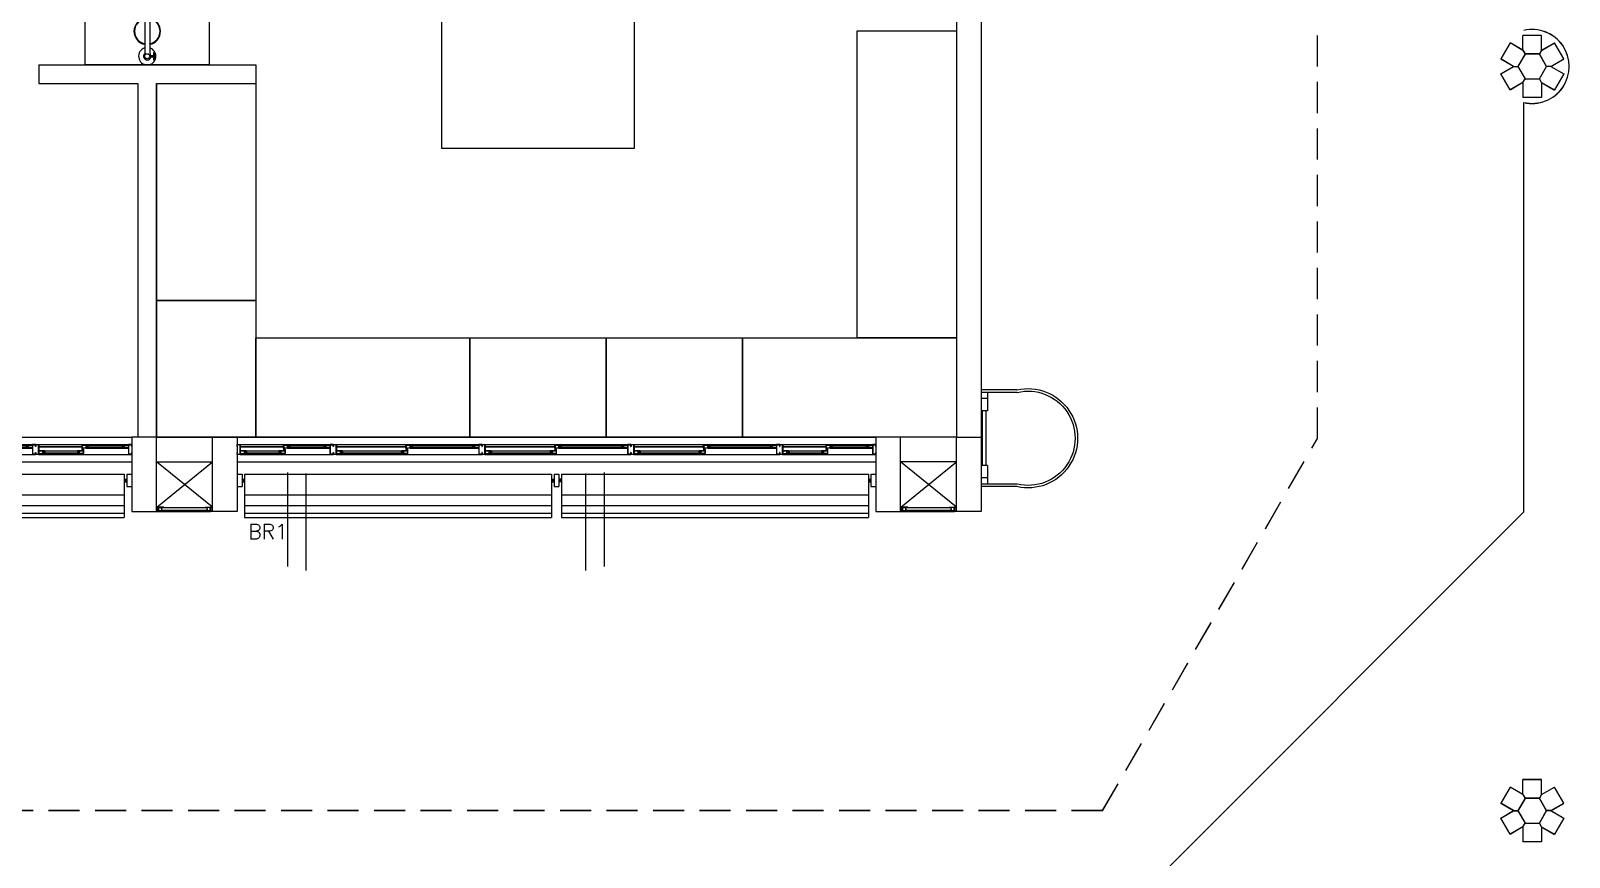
# Model space of a CAD drawing. Header units: millimetres. Extents: x 2128 to 2646, y 1972 to 2207.
# Drawn here: x 2351.8 to 2364.2, y 2124.13 to 2130.79 of the extents above; entities that cross this region are included whole.
import ezdxf

# ---------------------------------------------------------------- set-up
doc = ezdxf.new("R2010")
doc.units = ezdxf.units.MM
doc.linetypes.add('HIDDEN', pattern=[0.375, 0.25, -0.125])
for name, color, linetype in [('A-WC', 2, 'Continuous'), ('AR-ALV', 2, 'Continuous'), ('AR-BANCADAS', 1, 'Continuous'), ('AR-BRISES', 1, 'Continuous'), ('AR-CHUVEIRO', 1, 'Continuous'), ('AR-ESQ', 1, 'Continuous'), ('AR-ESTC', 3, 'Continuous'), ('AR-ESTMA-C', 1, 'Continuous'), ('AR-LAY-OUT-EQUIPAMENTOS', 1, 'Continuous'), ('AR-PEITORIL', 1, 'Continuous'), ('AR-PISO-V1', 1, 'Continuous'), ('AR-PROJ', 1, 'HIDDEN'), ('BC- VISTA', 1, 'Continuous'), ('BR-LINHAS', 1, 'Continuous'), ('BR-MONTANTE', 242, 'Continuous'), ('BR-PAINEL', 1, 'Continuous'), ('BR-SUPORTE', 1, 'Continuous'), ('BR-TEXTO', 2, 'Continuous'), ('DT-ESQ-BAGUETE-C', 1, 'Continuous'), ('DT-ESQ-BAGUETE-V', 1, 'Continuous'), ('DT-ESQ-CHAPA DOBRADA-V', 1, 'Continuous'), ('DT-ESQ-PERFIL CADEIRA-C', 2, 'Continuous'), ('DT-ESQ-PERFIL CADEIRA-V', 2, 'Continuous'), ('DT-ESQ-PERFIL U SIMPLES-C', 2, 'Continuous'), ('DT-ESQ-PERFIL U-C', 2, 'Continuous'), ('DT-ESQ-PERFIL U-V', 1, 'Continuous'), ('DT-ESQ-VENEZIANA-C', 1, 'Continuous'), ('DT-ESQ-VENEZIANA-V', 1, 'Continuous'), ('DT-ESQ-VIDRO-C', 2, 'Continuous'), ('DT-TXTMOD', 1, 'Continuous'), ('EQUIPAMENTO', 2, 'Continuous'), ('PLAT-CONG', 7, 'Continuous'), ('soleira', 1, 'Continuous')]:
    doc.layers.add(name, color=color, linetype=linetype)
doc.styles.add('S10', font='simplex.shx', dxfattribs={"height": 0.1})
doc.styles.add('S12', font='simplex.shx', dxfattribs={"width": 1.1, "height": 0.12})

# ---------------------------------------------------------------- blocks, each defined once
blk = doc.blocks.new('pilar15')
at = {"layer": 'AR-ESTMA-C'}
for p, q in [((0.075, 0.25), (-0.075, 0.25)), ((-0.075, 0.13), (-0.075, 0.25)), ((0.075, 0.13), (0.075, 0.25)), ((-0.179, 0.19), (-0.254, 0.06)), ((-0.075, 0.13), (-0.179, 0.19)), ((-0.075, 0.13), (-0.058, 0.1)), ((0.075, 0.13), (0.058, 0.1)), ((0.075, 0.13), (0.179, 0.19)), ((0.254, 0.06), (0.179, 0.19)), ((-0.15, 0), (-0.254, 0.06)), ((-0.254, -0.06), (-0.15, 0)), ((-0.15, 0), (-0.115, 0)), ((0.15, 0), (0.115, 0)), ((0.15, 0), (0.254, 0.06)), ((0.15, 0), (0.254, -0.06)), ((-0.179, -0.19), (-0.254, -0.06)), ((-0.075, -0.13), (-0.058, -0.1)), ((0.075, -0.13), (0.058, -0.1)), ((0.254, -0.06), (0.179, -0.19)), ((-0.075, -0.13), (-0.179, -0.19)), ((-0.075, -0.13), (-0.075, -0.25)), ((0.075, -0.13), (0.179, -0.19)), ((0.075, -0.13), (0.075, -0.25)), ((0.075, -0.25), (-0.075, -0.25))]:
    blk.add_line(p, q, dxfattribs=at)
blk.add_lwpolyline([(0.058, 0.1), (-0.058, 0.1), (-0.115, 0), (-0.058, -0.1), (0.058, -0.1), (0.115, 0)], close=True, dxfattribs=at)
blk = doc.blocks.new('A$C34151AAB')
at = {"layer": 'AR-PISO-V1'}
for q in [(32.841, 23.419), (29.841, 17.118)]:
    blk.add_line((32.841, 20.118), q, dxfattribs=at)
blk.add_arc((32.909, 23.71), 0.298, 256.8287, 103.1713, dxfattribs=at)
at = {"layer": 'AR-PROJ'}
blk.add_line((29.445, 17.71), (1.732, 17.71), dxfattribs=at)
blk.add_lwpolyline([(29.445, 17.71), (31.177, 20.71), (31.177, 29.66)], dxfattribs=at)
at = {"layer": 'AR-ESTMA-C', "ltscale": 0.25}
for p in [(32.909, 23.71), (32.909, 17.71)]:
    blk.add_blockref('pilar15', p, dxfattribs=at)
blk = doc.blocks.new('BOX')
at = {"color": 1}
for p, q in [((-0.057, -0.14), (-0.057, -0.2)), ((-0.053, -0.14), (-0.053, -0.2)), ((-0.03, -0.165), (-0.053, -0.165)), ((-0.03, -0.175), (-0.053, -0.175)), ((-0.02, -0.73), (-0.02, -0.192)), ((0.02, -0.73), (0.02, -0.192))]:
    blk.add_line(p, q, dxfattribs=at)
blk.add_circle((0, -0.17), 0.02, dxfattribs=at)
for centre, radius, start, end in [((0, -0.17), 0.0699, 286.6348, 253.3652), ((-0.055, -0.14), 0.002, 0, 180), ((-0.055, -0.2), 0.002, 180, 0), ((0, -0.17), 0.03, 311.8103, 228.1897), ((0, -0.371), 0.107, 100.7532, 259.2468), ((0, -0.371), 0.103, 100.7532, 259.2468), ((0, -0.371), 0.103, 280.7532, 79.2468), ((0, -0.371), 0.107, 280.7532, 79.2468), ((0, -0.73), 0.15, 97.6623, 82.3377), ((0, -0.73), 0.025, 143.1301, 36.8699), ((0, -0.73), 0.02, 180, 0)]:
    blk.add_arc(centre, radius, start, end, dxfattribs=at)
blk = doc.blocks.new('chuvemerg-p')
at = {"layer": 'A-WC', "xscale": 4.000000000000012, "yscale": 4.000000000000012, "zscale": 4.000000000000012, "rotation": 315.0000000000003}
blk.add_blockref('BOX', (0, 0), dxfattribs=at)
blk = doc.blocks.new('chuveiro-emerg')
at = {"layer": 'AR-LAY-OUT-EQUIPAMENTOS'}
blk.add_lwpolyline([(0, 0.5), (1, 0.5), (1, -0.5), (0, -0.5)], close=True, dxfattribs=at)
at = {"layer": 'AR-LAY-OUT-EQUIPAMENTOS', "xscale": 0.250000000000002, "yscale": 0.250000000000002, "zscale": 0.250000000000002, "rotation": 135}
blk.add_blockref('chuvemerg-p', (-0.1, 0), dxfattribs=at)
blk = doc.blocks.new('EF40-P')
at = {"layer": 'DT-ESQ-BAGUETE-C', "ltscale": 0.1}
for points in [[(0.073, -0.125), (0.06, -0.125), (0.06, -0.124), (0.073, -0.124, 0.414214), (0.073, -0.123), (0.073, -0.112, 0.414214), (0.073, -0.112), (0.06, -0.112), (0.06, -0.11), (0.073, -0.11, -0.414214), (0.075, -0.112), (0.075, -0.124, -0.414214)], [(0.339, -0.125), (0.352, -0.125), (0.352, -0.124), (0.34, -0.124, -0.414214), (0.339, -0.123), (0.339, -0.112, -0.414214), (0.34, -0.112), (0.352, -0.112), (0.352, -0.11), (0.339, -0.11, 0.414214), (0.337, -0.112), (0.337, -0.124, 0.414214)], [(0.422, -0.08), (0.409, -0.08), (0.409, -0.079), (0.422, -0.079, 0.414214), (0.422, -0.078), (0.422, -0.067, 0.414214), (0.422, -0.067), (0.409, -0.067), (0.409, -0.065), (0.422, -0.065, -0.414214), (0.424, -0.067), (0.424, -0.079, -0.414214)], [(0.702, -0.08), (0.715, -0.08), (0.715, -0.079), (0.702, -0.079, -0.414214), (0.702, -0.078), (0.702, -0.067, -0.414214), (0.702, -0.067), (0.715, -0.067), (0.715, -0.065), (0.702, -0.065, 0.414214), (0.7, -0.067), (0.7, -0.079, 0.414214)], [(0.848, -0.125), (0.835, -0.125), (0.835, -0.124), (0.848, -0.124, 0.414214), (0.848, -0.123), (0.848, -0.112, 0.414214), (0.848, -0.112), (0.835, -0.112), (0.835, -0.11), (0.848, -0.11, -0.414214), (0.85, -0.112), (0.85, -0.124, -0.414214)], [(1.326, -0.125), (1.34, -0.125), (1.34, -0.124), (1.327, -0.124, -0.414214), (1.326, -0.123), (1.326, -0.112, -0.414214), (1.327, -0.112), (1.34, -0.112), (1.34, -0.11), (1.326, -0.11, 0.414214), (1.325, -0.112), (1.325, -0.124, 0.414214)], [(1.41, -0.08), (1.396, -0.08), (1.396, -0.079), (1.409, -0.079, 0.414214), (1.41, -0.078), (1.41, -0.067, 0.414214), (1.409, -0.067), (1.396, -0.067), (1.396, -0.065), (1.41, -0.065, -0.414214), (1.411, -0.067), (1.411, -0.079, -0.414214)], [(1.901, -0.08), (1.915, -0.08), (1.915, -0.079), (1.902, -0.079, -0.414214), (1.901, -0.078), (1.901, -0.067, -0.414214), (1.902, -0.067), (1.915, -0.067), (1.915, -0.065), (1.901, -0.065, 0.414214), (1.9, -0.067), (1.9, -0.079, 0.414214)], [(2.048, -0.125), (2.035, -0.125), (2.035, -0.124), (2.048, -0.124, 0.414214), (2.048, -0.123), (2.048, -0.112, 0.414214), (2.048, -0.112), (2.035, -0.112), (2.035, -0.11), (2.048, -0.11, -0.414214), (2.05, -0.112), (2.05, -0.124, -0.414214)], [(2.526, -0.125), (2.54, -0.125), (2.54, -0.124), (2.527, -0.124, -0.414214), (2.526, -0.123), (2.526, -0.112, -0.414214), (2.527, -0.112), (2.54, -0.112), (2.54, -0.11), (2.526, -0.11, 0.414214), (2.525, -0.112), (2.525, -0.124, 0.414214)], [(2.61, -0.08), (2.596, -0.08), (2.596, -0.079), (2.609, -0.079, 0.414214), (2.61, -0.078), (2.61, -0.067, 0.414214), (2.609, -0.067), (2.596, -0.067), (2.596, -0.065), (2.61, -0.065, -0.414214), (2.611, -0.067), (2.611, -0.079, -0.414214)], [(3.101, -0.08), (3.115, -0.08), (3.115, -0.079), (3.102, -0.079, -0.414214), (3.101, -0.078), (3.101, -0.067, -0.414214), (3.102, -0.067), (3.115, -0.067), (3.115, -0.065), (3.101, -0.065, 0.414214), (3.1, -0.067), (3.1, -0.079, 0.414214)], [(3.248, -0.125), (3.235, -0.125), (3.235, -0.124), (3.248, -0.124, 0.414214), (3.248, -0.123), (3.248, -0.112, 0.414214), (3.248, -0.112), (3.235, -0.112), (3.235, -0.11), (3.248, -0.11, -0.414214), (3.25, -0.112), (3.25, -0.124, -0.414214)], [(3.726, -0.125), (3.74, -0.125), (3.74, -0.124), (3.727, -0.124, -0.414214), (3.726, -0.123), (3.726, -0.112, -0.414214), (3.727, -0.112), (3.74, -0.112), (3.74, -0.11), (3.726, -0.11, 0.414214), (3.725, -0.112), (3.725, -0.124, 0.414214)], [(3.81, -0.08), (3.796, -0.08), (3.796, -0.079), (3.809, -0.079, 0.414214), (3.81, -0.078), (3.81, -0.067, 0.414214), (3.809, -0.067), (3.796, -0.067), (3.796, -0.065), (3.81, -0.065, -0.414214), (3.811, -0.067), (3.811, -0.079, -0.414214)], [(4.301, -0.08), (4.315, -0.08), (4.315, -0.079), (4.302, -0.079, -0.414214), (4.301, -0.078), (4.301, -0.067, -0.414214), (4.302, -0.067), (4.315, -0.067), (4.315, -0.065), (4.301, -0.065, 0.414214), (4.3, -0.067), (4.3, -0.079, 0.414214)], [(4.448, -0.125), (4.435, -0.125), (4.435, -0.124), (4.448, -0.124, 0.414214), (4.448, -0.123), (4.448, -0.112, 0.414214), (4.448, -0.112), (4.435, -0.112), (4.435, -0.11), (4.448, -0.11, -0.414214), (4.45, -0.112), (4.45, -0.124, -0.414214)], [(4.714, -0.125), (4.727, -0.125), (4.727, -0.124), (4.714, -0.124, -0.414214), (4.714, -0.123), (4.714, -0.112, -0.414214), (4.714, -0.112), (4.727, -0.112), (4.727, -0.11), (4.714, -0.11, 0.414214), (4.712, -0.112), (4.712, -0.124, 0.414214)], [(4.797, -0.08), (4.784, -0.08), (4.784, -0.079), (4.797, -0.079, 0.414214), (4.797, -0.078), (4.797, -0.067, 0.414214), (4.797, -0.067), (4.784, -0.067), (4.784, -0.065), (4.797, -0.065, -0.414214), (4.799, -0.067), (4.799, -0.079, -0.414214)], [(5.076, -0.08), (5.09, -0.08), (5.09, -0.079), (5.077, -0.079, -0.414214), (5.076, -0.078), (5.076, -0.067, -0.414214), (5.077, -0.067), (5.09, -0.067), (5.09, -0.065), (5.076, -0.065, 0.414214), (5.075, -0.067), (5.075, -0.079, 0.414214)]]:
    blk.add_lwpolyline(points, format="xyb", close=True, dxfattribs=at)
at = {"layer": 'DT-ESQ-BAGUETE-V', "ltscale": 0.1}
for p, q in [((0.073, -0.11), (0.339, -0.11)), ((0.422, -0.065), (0.702, -0.065)), ((0.848, -0.11), (1.326, -0.11)), ((1.41, -0.065), (1.901, -0.065)), ((2.048, -0.11), (2.526, -0.11)), ((2.61, -0.065), (3.101, -0.065)), ((3.248, -0.11), (3.726, -0.11)), ((3.81, -0.065), (4.301, -0.065)), ((4.448, -0.11), (4.714, -0.11)), ((4.797, -0.065), (5.076, -0.065))]:
    blk.add_line(p, q, dxfattribs=at)
at = {"layer": 'DT-ESQ-CHAPA DOBRADA-V', "ltscale": 0.1}
for p, q in [((0.025, -0.077), (0.374, -0.077)), ((0.025, -0.08), (0.374, -0.08)), ((0.8, -0.077), (1.361, -0.077)), ((0.8, -0.08), (1.361, -0.08)), ((2, -0.077), (2.561, -0.077)), ((2, -0.08), (2.561, -0.08)), ((3.2, -0.077), (3.761, -0.077)), ((3.2, -0.08), (3.761, -0.08)), ((4.4, -0.077), (4.749, -0.077)), ((4.4, -0.08), (4.749, -0.08))]:
    blk.add_line(p, q, dxfattribs=at)
at = {"layer": 'DT-ESQ-PERFIL CADEIRA-C', "ltscale": 0.1}
for p, q in [((0.376, -0.088), (0.422, -0.088)), ((0.75, -0.088), (0.702, -0.088)), ((1.363, -0.088), (1.41, -0.088)), ((1.95, -0.088), (1.901, -0.088)), ((2.563, -0.088), (2.61, -0.088)), ((3.15, -0.088), (3.101, -0.088)), ((3.763, -0.088), (3.81, -0.088)), ((4.35, -0.088), (4.301, -0.088)), ((4.751, -0.088), (4.797, -0.088)), ((5.125, -0.088), (5.076, -0.088)), ((0.025, -0.134), (0.073, -0.134)), ((0.385, -0.134), (0.339, -0.134)), ((0.8, -0.134), (0.848, -0.134)), ((1.373, -0.134), (1.326, -0.134)), ((2, -0.134), (2.048, -0.134)), ((2.573, -0.134), (2.526, -0.134)), ((3.2, -0.134), (3.248, -0.134)), ((3.773, -0.134), (3.726, -0.134)), ((4.4, -0.134), (4.448, -0.134)), ((4.76, -0.134), (4.714, -0.134))]:
    blk.add_line(p, q, dxfattribs=at)
for points in [[(0.073, -0.135), (0.025, -0.135), (0.025, -0.134), (0.06, -0.134, -0.198912), (0.059, -0.133, -0.198913), (0.059, -0.132), (0.059, -0.112, 0.414214), (0.058, -0.112), (0.025, -0.112), (0.025, -0.11), (0.059, -0.11, -0.414214), (0.06, -0.112), (0.06, -0.124), (0.06, -0.125), (0.06, -0.132), (0.073, -0.132, -1)], [(0.339, -0.132, 1), (0.339, -0.135), (0.385, -0.135, 0.414214), (0.387, -0.133), (0.387, -0.112, 0.414214), (0.385, -0.11), (0.354, -0.11, 0.414214), (0.352, -0.112), (0.352, -0.132)], [(0.352, -0.134, 0.198913), (0.354, -0.133, 0.198913), (0.354, -0.132), (0.354, -0.112, -0.414214), (0.354, -0.112), (0.385, -0.112, -0.414214), (0.386, -0.112), (0.386, -0.133, -0.414214), (0.385, -0.134)], [(0.422, -0.087, -1), (0.422, -0.09), (0.376, -0.09, -0.414214), (0.374, -0.088), (0.374, -0.067, -0.414214), (0.376, -0.065), (0.407, -0.065, -0.414214), (0.409, -0.067), (0.409, -0.087)], [(0.409, -0.088, -0.198913), (0.408, -0.088, -0.198913), (0.407, -0.087), (0.407, -0.067, 0.414214), (0.407, -0.067), (0.376, -0.067, 0.414214), (0.375, -0.067), (0.375, -0.088, 0.414214), (0.376, -0.088)], [(0.702, -0.09), (0.75, -0.09), (0.75, -0.088), (0.715, -0.088, 0.198912), (0.716, -0.088, 0.198913), (0.716, -0.087), (0.716, -0.067, -0.414214), (0.717, -0.067), (0.75, -0.067), (0.75, -0.065), (0.716, -0.065, 0.414214), (0.715, -0.067), (0.715, -0.079), (0.715, -0.08), (0.715, -0.087), (0.702, -0.087, 1)], [(0.848, -0.135), (0.8, -0.135), (0.8, -0.134), (0.835, -0.134, -0.198912), (0.834, -0.133, -0.198913), (0.833, -0.132), (0.833, -0.112, 0.414214), (0.833, -0.112), (0.8, -0.112), (0.8, -0.11), (0.833, -0.11, -0.414214), (0.835, -0.112), (0.835, -0.124), (0.835, -0.125), (0.835, -0.132), (0.848, -0.132, -1)], [(1.326, -0.132, 1), (1.326, -0.135), (1.373, -0.135, 0.414214), (1.375, -0.133), (1.375, -0.112, 0.414214), (1.373, -0.11), (1.341, -0.11, 0.414214), (1.34, -0.112), (1.34, -0.132)], [(1.34, -0.134, 0.198913), (1.341, -0.133, 0.198913), (1.341, -0.132), (1.341, -0.112, -0.414214), (1.342, -0.112), (1.373, -0.112, -0.414214), (1.373, -0.112), (1.373, -0.133, -0.414214), (1.373, -0.134)], [(1.41, -0.087, -1), (1.41, -0.09), (1.363, -0.09, -0.414214), (1.361, -0.088), (1.361, -0.067, -0.414214), (1.363, -0.065), (1.395, -0.065, -0.414214), (1.396, -0.067), (1.396, -0.087)], [(1.396, -0.088, -0.198913), (1.395, -0.088, -0.198913), (1.395, -0.087), (1.395, -0.067, 0.414214), (1.394, -0.067), (1.363, -0.067, 0.414214), (1.363, -0.067), (1.363, -0.088, 0.414214), (1.363, -0.088)], [(1.901, -0.09), (1.95, -0.09), (1.95, -0.088), (1.915, -0.088, 0.198912), (1.916, -0.088, 0.198913), (1.916, -0.087), (1.916, -0.067, -0.414214), (1.917, -0.067), (1.95, -0.067), (1.95, -0.065), (1.916, -0.065, 0.414214), (1.915, -0.067), (1.915, -0.079), (1.915, -0.08), (1.915, -0.087), (1.901, -0.087, 1)], [(2.048, -0.135), (2, -0.135), (2, -0.134), (2.035, -0.134, -0.198912), (2.034, -0.133, -0.198913), (2.033, -0.132), (2.033, -0.112, 0.414214), (2.033, -0.112), (2, -0.112), (2, -0.11), (2.033, -0.11, -0.414214), (2.035, -0.112), (2.035, -0.124), (2.035, -0.125), (2.035, -0.132), (2.048, -0.132, -1)], [(2.526, -0.132, 1), (2.526, -0.135), (2.573, -0.135, 0.414214), (2.575, -0.133), (2.575, -0.112, 0.414214), (2.573, -0.11), (2.541, -0.11, 0.414214), (2.54, -0.112), (2.54, -0.132)], [(2.54, -0.134, 0.198913), (2.541, -0.133, 0.198913), (2.541, -0.132), (2.541, -0.112, -0.414214), (2.542, -0.112), (2.573, -0.112, -0.414214), (2.573, -0.112), (2.573, -0.133, -0.414214), (2.573, -0.134)], [(2.61, -0.087, -1), (2.61, -0.09), (2.563, -0.09, -0.414214), (2.561, -0.088), (2.561, -0.067, -0.414214), (2.563, -0.065), (2.595, -0.065, -0.414214), (2.596, -0.067), (2.596, -0.087)], [(2.596, -0.088, -0.198913), (2.595, -0.088, -0.198913), (2.595, -0.087), (2.595, -0.067, 0.414214), (2.594, -0.067), (2.563, -0.067, 0.414214), (2.563, -0.067), (2.563, -0.088, 0.414214), (2.563, -0.088)], [(3.101, -0.09), (3.15, -0.09), (3.15, -0.088), (3.115, -0.088, 0.198912), (3.116, -0.088, 0.198913), (3.116, -0.087), (3.116, -0.067, -0.414214), (3.117, -0.067), (3.15, -0.067), (3.15, -0.065), (3.116, -0.065, 0.414214), (3.115, -0.067), (3.115, -0.079), (3.115, -0.08), (3.115, -0.087), (3.101, -0.087, 1)], [(3.248, -0.135), (3.2, -0.135), (3.2, -0.134), (3.235, -0.134, -0.198912), (3.234, -0.133, -0.198913), (3.233, -0.132), (3.233, -0.112, 0.414214), (3.233, -0.112), (3.2, -0.112), (3.2, -0.11), (3.233, -0.11, -0.414214), (3.235, -0.112), (3.235, -0.124), (3.235, -0.125), (3.235, -0.132), (3.248, -0.132, -1)], [(3.726, -0.132, 1), (3.726, -0.135), (3.773, -0.135, 0.414214), (3.775, -0.133), (3.775, -0.112, 0.414214), (3.773, -0.11), (3.741, -0.11, 0.414214), (3.74, -0.112), (3.74, -0.132)], [(3.74, -0.134, 0.198913), (3.741, -0.133, 0.198913), (3.741, -0.132), (3.741, -0.112, -0.414214), (3.742, -0.112), (3.773, -0.112, -0.414214), (3.773, -0.112), (3.773, -0.133, -0.414214), (3.773, -0.134)], [(3.81, -0.087, -1), (3.81, -0.09), (3.763, -0.09, -0.414214), (3.761, -0.088), (3.761, -0.067, -0.414214), (3.763, -0.065), (3.795, -0.065, -0.414214), (3.796, -0.067), (3.796, -0.087)], [(3.796, -0.088, -0.198913), (3.795, -0.088, -0.198913), (3.795, -0.087), (3.795, -0.067, 0.414214), (3.794, -0.067), (3.763, -0.067, 0.414214), (3.763, -0.067), (3.763, -0.088, 0.414214), (3.763, -0.088)], [(4.301, -0.09), (4.35, -0.09), (4.35, -0.088), (4.315, -0.088, 0.198912), (4.316, -0.088, 0.198913), (4.316, -0.087), (4.316, -0.067, -0.414214), (4.317, -0.067), (4.35, -0.067), (4.35, -0.065), (4.316, -0.065, 0.414214), (4.315, -0.067), (4.315, -0.079), (4.315, -0.08), (4.315, -0.087), (4.301, -0.087, 1)], [(4.448, -0.135), (4.4, -0.135), (4.4, -0.134), (4.435, -0.134, -0.198912), (4.434, -0.133, -0.198913), (4.433, -0.132), (4.433, -0.112, 0.414214), (4.433, -0.112), (4.4, -0.112), (4.4, -0.11), (4.433, -0.11, -0.414214), (4.435, -0.112), (4.435, -0.124), (4.435, -0.125), (4.435, -0.132), (4.448, -0.132, -1)], [(4.714, -0.132, 1), (4.714, -0.135), (4.76, -0.135, 0.414214), (4.762, -0.133), (4.762, -0.112, 0.414214), (4.76, -0.11), (4.729, -0.11, 0.414214), (4.727, -0.112), (4.727, -0.132)], [(4.727, -0.134, 0.198913), (4.729, -0.133, 0.198913), (4.729, -0.132), (4.729, -0.112, -0.414214), (4.729, -0.112), (4.76, -0.112, -0.414214), (4.761, -0.112), (4.761, -0.133, -0.414214), (4.76, -0.134)], [(4.797, -0.087, -1), (4.797, -0.09), (4.751, -0.09, -0.414214), (4.749, -0.088), (4.749, -0.067, -0.414214), (4.751, -0.065), (4.782, -0.065, -0.414214), (4.784, -0.067), (4.784, -0.087)], [(4.784, -0.088, -0.198913), (4.783, -0.088, -0.198913), (4.782, -0.087), (4.782, -0.067, 0.414214), (4.782, -0.067), (4.751, -0.067, 0.414214), (4.75, -0.067), (4.75, -0.088, 0.414214), (4.751, -0.088)], [(5.076, -0.09), (5.125, -0.09), (5.125, -0.088), (5.09, -0.088, 0.198912), (5.091, -0.088, 0.198913), (5.091, -0.087), (5.091, -0.067, -0.414214), (5.092, -0.067), (5.125, -0.067), (5.125, -0.065), (5.091, -0.065, 0.414214), (5.09, -0.067), (5.09, -0.079), (5.09, -0.08), (5.09, -0.087), (5.076, -0.087, 1)]]:
    blk.add_lwpolyline(points, format="xyb", close=True, dxfattribs=at)
at = {"layer": 'DT-ESQ-PERFIL CADEIRA-V', "ltscale": 0.1}
for p, q in [((0.407, -0.09), (0.702, -0.09)), ((1.395, -0.09), (1.901, -0.09)), ((2.595, -0.09), (3.101, -0.09)), ((3.795, -0.09), (4.301, -0.09)), ((4.782, -0.09), (5.076, -0.09)), ((0.073, -0.135), (0.339, -0.135)), ((0.848, -0.135), (1.326, -0.135)), ((2.048, -0.135), (2.526, -0.135)), ((3.248, -0.135), (3.726, -0.135)), ((4.448, -0.135), (4.714, -0.135))]:
    blk.add_line(p, q, dxfattribs=at)
at = {"layer": 'DT-ESQ-PERFIL U SIMPLES-C', "ltscale": 0.1}
for points in [[(0.376, -0.102), (0.384, -0.102), (0.384, -0.1), (0.376, -0.1, -0.414214), (0.375, -0.1), (0.375, -0.092, -0.414214), (0.376, -0.091), (0.384, -0.091), (0.384, -0.09), (0.376, -0.09, 0.414214), (0.374, -0.092), (0.374, -0.1, 0.414214)], [(0.385, -0.098), (0.377, -0.098), (0.377, -0.1), (0.385, -0.1, -0.414214), (0.386, -0.1), (0.386, -0.108, -0.414214), (0.385, -0.109), (0.377, -0.109), (0.377, -0.11), (0.385, -0.11, 0.414214), (0.387, -0.108), (0.387, -0.1, 0.414214)], [(1.363, -0.102), (1.371, -0.102), (1.371, -0.1), (1.363, -0.1, -0.414214), (1.363, -0.1), (1.363, -0.092, -0.414214), (1.363, -0.091), (1.371, -0.091), (1.371, -0.09), (1.363, -0.09, 0.414214), (1.361, -0.092), (1.361, -0.1, 0.414214)], [(1.373, -0.098), (1.365, -0.098), (1.365, -0.1), (1.373, -0.1, -0.414214), (1.373, -0.1), (1.373, -0.108, -0.414214), (1.373, -0.109), (1.365, -0.109), (1.365, -0.11), (1.373, -0.11, 0.414214), (1.375, -0.108), (1.375, -0.1, 0.414214)], [(2.563, -0.102), (2.571, -0.102), (2.571, -0.1), (2.563, -0.1, -0.414214), (2.563, -0.1), (2.563, -0.092, -0.414214), (2.563, -0.091), (2.571, -0.091), (2.571, -0.09), (2.563, -0.09, 0.414214), (2.561, -0.092), (2.561, -0.1, 0.414214)], [(2.573, -0.098), (2.565, -0.098), (2.565, -0.1), (2.573, -0.1, -0.414214), (2.573, -0.1), (2.573, -0.108, -0.414214), (2.573, -0.109), (2.565, -0.109), (2.565, -0.11), (2.573, -0.11, 0.414214), (2.575, -0.108), (2.575, -0.1, 0.414214)], [(3.763, -0.102), (3.771, -0.102), (3.771, -0.1), (3.763, -0.1, -0.414214), (3.763, -0.1), (3.763, -0.092, -0.414214), (3.763, -0.091), (3.771, -0.091), (3.771, -0.09), (3.763, -0.09, 0.414214), (3.761, -0.092), (3.761, -0.1, 0.414214)], [(3.773, -0.098), (3.765, -0.098), (3.765, -0.1), (3.773, -0.1, -0.414214), (3.773, -0.1), (3.773, -0.108, -0.414214), (3.773, -0.109), (3.765, -0.109), (3.765, -0.11), (3.773, -0.11, 0.414214), (3.775, -0.108), (3.775, -0.1, 0.414214)], [(4.751, -0.102), (4.759, -0.102), (4.759, -0.1), (4.751, -0.1, -0.414214), (4.75, -0.1), (4.75, -0.092, -0.414214), (4.751, -0.091), (4.759, -0.091), (4.759, -0.09), (4.751, -0.09, 0.414214), (4.749, -0.092), (4.749, -0.1, 0.414214)], [(4.76, -0.098), (4.752, -0.098), (4.752, -0.1), (4.76, -0.1, -0.414214), (4.761, -0.1), (4.761, -0.108, -0.414214), (4.76, -0.109), (4.752, -0.109), (4.752, -0.11), (4.76, -0.11, 0.414214), (4.762, -0.108), (4.762, -0.1, 0.414214)]]:
    blk.add_lwpolyline(points, format="xyb", close=True, dxfattribs=at)
at = {"layer": 'DT-ESQ-PERFIL U-C', "ltscale": 0.1}
for points in [[(0, -0.062, -0.414214), (0.001, -0.06), (0.023, -0.06, -0.414214), (0.025, -0.062), (0.025, -0.139, -0.414214), (0.023, -0.14), (0.001, -0.14, -0.414214), (0, -0.139), (0, -0.125), (0.001, -0.125), (0.001, -0.138, 0.414214), (0.002, -0.139), (0.023, -0.139, 0.414214), (0.023, -0.138), (0.023, -0.062, 0.414214), (0.023, -0.062), (0.002, -0.062, 0.414214), (0.001, -0.062), (0.001, -0.075), (0, -0.075)], [(0.775, -0.062, 0.414214), (0.773, -0.06), (0.751, -0.06, 0.414214), (0.75, -0.062), (0.75, -0.139, 0.414214), (0.751, -0.14), (0.773, -0.14, 0.414214), (0.775, -0.139), (0.775, -0.125), (0.773, -0.125), (0.773, -0.138, -0.414214), (0.773, -0.139), (0.752, -0.139, -0.414214), (0.751, -0.138), (0.751, -0.062, -0.414214), (0.752, -0.062), (0.773, -0.062, -0.414214), (0.773, -0.062), (0.773, -0.075), (0.775, -0.075)], [(0.775, -0.062, -0.414214), (0.776, -0.06), (0.798, -0.06, -0.414214), (0.8, -0.062), (0.8, -0.139, -0.414214), (0.798, -0.14), (0.776, -0.14, -0.414214), (0.775, -0.139), (0.775, -0.125), (0.776, -0.125), (0.776, -0.138, 0.414214), (0.777, -0.139), (0.798, -0.139, 0.414214), (0.798, -0.138), (0.798, -0.062, 0.414214), (0.798, -0.062), (0.777, -0.062, 0.414214), (0.776, -0.062), (0.776, -0.075), (0.775, -0.075)], [(1.975, -0.062, 0.414214), (1.973, -0.06), (1.951, -0.06, 0.414214), (1.95, -0.062), (1.95, -0.139, 0.414214), (1.951, -0.14), (1.973, -0.14, 0.414214), (1.975, -0.139), (1.975, -0.125), (1.973, -0.125), (1.973, -0.138, -0.414214), (1.973, -0.139), (1.952, -0.139, -0.414214), (1.951, -0.138), (1.951, -0.062, -0.414214), (1.952, -0.062), (1.973, -0.062, -0.414214), (1.973, -0.062), (1.973, -0.075), (1.975, -0.075)], [(1.975, -0.062, -0.414214), (1.976, -0.06), (1.998, -0.06, -0.414214), (2, -0.062), (2, -0.139, -0.414214), (1.998, -0.14), (1.976, -0.14, -0.414214), (1.975, -0.139), (1.975, -0.125), (1.976, -0.125), (1.976, -0.138, 0.414214), (1.977, -0.139), (1.998, -0.139, 0.414214), (1.998, -0.138), (1.998, -0.062, 0.414214), (1.998, -0.062), (1.977, -0.062, 0.414214), (1.976, -0.062), (1.976, -0.075), (1.975, -0.075)], [(3.175, -0.062, 0.414214), (3.173, -0.06), (3.151, -0.06, 0.414214), (3.15, -0.062), (3.15, -0.139, 0.414214), (3.151, -0.14), (3.173, -0.14, 0.414214), (3.175, -0.139), (3.175, -0.125), (3.173, -0.125), (3.173, -0.138, -0.414214), (3.173, -0.139), (3.152, -0.139, -0.414214), (3.151, -0.138), (3.151, -0.062, -0.414214), (3.152, -0.062), (3.173, -0.062, -0.414214), (3.173, -0.062), (3.173, -0.075), (3.175, -0.075)], [(3.175, -0.062, -0.414214), (3.176, -0.06), (3.198, -0.06, -0.414214), (3.2, -0.062), (3.2, -0.139, -0.414214), (3.198, -0.14), (3.176, -0.14, -0.414214), (3.175, -0.139), (3.175, -0.125), (3.176, -0.125), (3.176, -0.138, 0.414214), (3.177, -0.139), (3.198, -0.139, 0.414214), (3.198, -0.138), (3.198, -0.062, 0.414214), (3.198, -0.062), (3.177, -0.062, 0.414214), (3.176, -0.062), (3.176, -0.075), (3.175, -0.075)], [(4.375, -0.062, 0.414214), (4.373, -0.06), (4.351, -0.06, 0.414214), (4.35, -0.062), (4.35, -0.139, 0.414214), (4.351, -0.14), (4.373, -0.14, 0.414214), (4.375, -0.139), (4.375, -0.125), (4.373, -0.125), (4.373, -0.138, -0.414214), (4.373, -0.139), (4.352, -0.139, -0.414214), (4.351, -0.138), (4.351, -0.062, -0.414214), (4.352, -0.062), (4.373, -0.062, -0.414214), (4.373, -0.062), (4.373, -0.075), (4.375, -0.075)], [(4.375, -0.062, -0.414214), (4.376, -0.06), (4.398, -0.06, -0.414214), (4.4, -0.062), (4.4, -0.139, -0.414214), (4.398, -0.14), (4.376, -0.14, -0.414214), (4.375, -0.139), (4.375, -0.125), (4.376, -0.125), (4.376, -0.138, 0.414214), (4.377, -0.139), (4.398, -0.139, 0.414214), (4.398, -0.138), (4.398, -0.062, 0.414214), (4.398, -0.062), (4.377, -0.062, 0.414214), (4.376, -0.062), (4.376, -0.075), (4.375, -0.075)], [(5.15, -0.062, 0.414214), (5.148, -0.06), (5.126, -0.06, 0.414214), (5.125, -0.062), (5.125, -0.139, 0.414214), (5.126, -0.14), (5.148, -0.14, 0.414214), (5.15, -0.139), (5.15, -0.125), (5.148, -0.125), (5.148, -0.138, -0.414214), (5.148, -0.139), (5.127, -0.139, -0.414214), (5.126, -0.138), (5.126, -0.062, -0.414214), (5.127, -0.062), (5.148, -0.062, -0.414214), (5.148, -0.062), (5.148, -0.075), (5.15, -0.075)]]:
    blk.add_lwpolyline(points, format="xyb", close=True, dxfattribs=at)
at = {"layer": 'DT-ESQ-PERFIL U-V', "ltscale": 0.1}
for p, q in [((0.023, -0.06), (0.751, -0.06)), ((0.798, -0.06), (1.951, -0.06)), ((1.998, -0.06), (3.151, -0.06)), ((3.198, -0.06), (4.351, -0.06)), ((4.398, -0.06), (5.126, -0.06)), ((0.023, -0.14), (0.751, -0.14)), ((0.798, -0.14), (1.951, -0.14)), ((1.998, -0.14), (3.151, -0.14)), ((3.198, -0.14), (4.351, -0.14)), ((4.398, -0.14), (5.126, -0.14))]:
    blk.add_line(p, q, dxfattribs=at)
at = {"layer": 'DT-ESQ-VIDRO-C', "ltscale": 0.1}
for points in [[(0.713, -0.085), (0.713, -0.082), (0.412, -0.082), (0.412, -0.085)], [(1.912, -0.085), (1.912, -0.082), (1.399, -0.082), (1.399, -0.085)], [(3.112, -0.085), (3.112, -0.082), (2.599, -0.082), (2.599, -0.085)], [(4.312, -0.085), (4.312, -0.082), (3.799, -0.082), (3.799, -0.085)], [(5.087, -0.085), (5.087, -0.082), (4.786, -0.082), (4.786, -0.085)], [(0.063, -0.13), (0.063, -0.127), (0.349, -0.127), (0.349, -0.13)], [(0.838, -0.13), (0.838, -0.127), (1.337, -0.127), (1.337, -0.13)], [(2.038, -0.13), (2.038, -0.127), (2.537, -0.127), (2.537, -0.13)], [(3.238, -0.13), (3.238, -0.127), (3.737, -0.127), (3.737, -0.13)], [(4.438, -0.13), (4.438, -0.127), (4.724, -0.127), (4.724, -0.13)]]:
    blk.add_lwpolyline(points, close=True, dxfattribs=at)
at = {"layer": 'DT-TXTMOD', "ltscale": 0.1, "style": 'S10', "flags": 3}
for tag, p in [('M01', (0.025, -0.28)), ('M02', (0.325, -0.28)), ('M03', (0.627, -0.28)), ('M04', (0.929, -0.28)), ('M05', (1.231, -0.28)), ('M06', (1.532, -0.28)), ('M07', (1.834, -0.28)), ('M08', (2.136, -0.28)), ('M09', (2.438, -0.28)), ('M10', (2.739, -0.28)), ('M11', (3.041, -0.28)), ('M12', (3.343, -0.28)), ('M13', (3.645, -0.28)), ('M14', (3.946, -0.28)), ('M15', (4.248, -0.28)), ('M16', (4.55, -0.28)), ('M17', (4.852, -0.28))]:
    blk.add_attdef(tag, p, '', height=0.1, dxfattribs=at)
blk = doc.blocks.new('BR-MODULO1')
at = {"layer": 'BR-LINHAS'}
for p, q in [((0.06, -0.265), (2.535, -0.265)), ((0.06, -0.352), (2.535, -0.352)), ((2.615, -0.265), (5.09, -0.265)), ((2.615, -0.352), (5.09, -0.352)), ((0.06, -0.415), (2.535, -0.415)), ((2.615, -0.415), (5.09, -0.415))]:
    blk.add_line(p, q, dxfattribs=at)
at = {"layer": 'BR-MONTANTE'}
for p, q in [((0, -0.1), (0, -0.2)), ((0, -0.1), (0.04, -0.1)), ((0.04, -0.1), (0.04, -0.2)), ((2.555, -0.1), (2.595, -0.1)), ((2.555, -0.1), (2.555, -0.2)), ((2.595, -0.1), (2.595, -0.2)), ((5.11, -0.1), (5.11, -0.2)), ((5.11, -0.1), (5.15, -0.1)), ((5.15, -0.1), (5.15, -0.2)), ((0, -0.2), (0.04, -0.2)), ((2.555, -0.2), (2.595, -0.2)), ((5.11, -0.2), (5.15, -0.2))]:
    blk.add_line(p, q, dxfattribs=at)
at = {"layer": 'BR-PAINEL'}
for p, q in [((0.06, -0.1), (2.535, -0.1)), ((0.06, -0.1), (0.06, -0.45)), ((2.535, -0.1), (2.535, -0.45)), ((2.615, -0.1), (2.615, -0.45)), ((2.615, -0.1), (5.09, -0.1)), ((5.09, -0.1), (5.09, -0.45)), ((0.06, -0.45), (2.535, -0.45)), ((2.615, -0.45), (5.09, -0.45))]:
    blk.add_line(p, q, dxfattribs=at)
at = {"layer": 'BR-SUPORTE'}
for p, q in [((0.04, -0.14), (0.06, -0.14)), ((0.04, -0.16), (0.06, -0.16)), ((0.05, -0.14), (0.05, -0.16)), ((2.535, -0.14), (2.555, -0.14)), ((2.535, -0.16), (2.555, -0.16)), ((2.545, -0.14), (2.545, -0.16)), ((2.615, -0.14), (2.595, -0.14)), ((2.615, -0.16), (2.595, -0.16)), ((2.605, -0.14), (2.605, -0.16)), ((5.09, -0.14), (5.11, -0.14)), ((5.09, -0.16), (5.11, -0.16)), ((5.1, -0.14), (5.1, -0.16))]:
    blk.add_line(p, q, dxfattribs=at)
blk = doc.blocks.new('A$C201E7DEE')
at = {"layer": 'AR-PISO-V1'}
for q in [(32.841, 24), (29.841, 17.699)]:
    blk.add_line((32.841, 20.699), q, dxfattribs=at)
blk.add_arc((32.909, 24.29), 0.298, 256.8287, 103.1713, dxfattribs=at)
at = {"layer": 'AR-PROJ'}
blk.add_line((29.445, 18.29), (1.732, 18.29), dxfattribs=at)
blk.add_lwpolyline([(29.445, 18.29), (31.177, 21.29), (31.177, 30.24)], dxfattribs=at)
at = {"layer": 'AR-ESTMA-C', "ltscale": 0.25}
for p in [(32.909, 24.29), (32.909, 18.29)]:
    blk.add_blockref('pilar15', p, dxfattribs=at)
blk = doc.blocks.new('EF01C-P')
at = {"layer": 'DT-ESQ-BAGUETE-C', "ltscale": 0.1}
for points in [[(0.002, 0.035), (0.015, 0.035), (0.015, 0.033), (0.002, 0.033), (0.002, 0.005), (0.015, 0.005), (0.015, 0.004), (0.002, 0.004, -0.414214), (0, 0.005), (0, 0.033, -0.414214)], [(0.448, 0.035), (0.435, 0.035), (0.435, 0.033), (0.448, 0.033), (0.448, 0.005), (0.435, 0.005), (0.435, 0.004), (0.448, 0.004, 0.414214), (0.45, 0.005), (0.45, 0.033, 0.414214)]]:
    blk.add_lwpolyline(points, format="xyb", close=True, dxfattribs=at)
at = {"layer": 'DT-ESQ-PERFIL CADEIRA-C', "ltscale": 0.1}
for points in [[(0.01, 0.002), (0.01, 0.003), (0.002, 0.003, 1), (0.002, 0), (0.015, 0, 0.414214), (0.016, 0.002), (0.016, 0.033), (0.043, 0.033)], [(0.043, 0.006), (0.018, 0.006), (0.018, 0.016), (0.016, 0.016), (0.016, 0.006, 0.414214), (0.018, 0.005), (0.043, 0.005), (0.056, 0.005, 1), (0.056, 0.008), (0.043, 0.008), (0.043, 0.02), (0.043, 0.032), (0.056, 0.032, 1), (0.056, 0.035), (0.043, 0.035), (0.016, 0.035, 0.414214), (0.015, 0.033), (0.015, 0.002), (0.002, 0.002)], [(0.041, 0.02), (0.041, 0.032, -0.414214), (0.043, 0.033), (0.056, 0.033)], [(0.041, 0.02), (0.041, 0.008, 0.414214), (0.043, 0.006), (0.056, 0.006)], [(0.407, 0.006), (0.432, 0.006), (0.432, 0.016), (0.433, 0.016), (0.433, 0.006, -0.414214), (0.432, 0.005), (0.407, 0.005), (0.394, 0.005, -1), (0.394, 0.008), (0.407, 0.008), (0.407, 0.02), (0.407, 0.032), (0.394, 0.032, -1), (0.394, 0.035), (0.407, 0.035), (0.433, 0.035, -0.414214), (0.435, 0.033), (0.435, 0.002), (0.448, 0.002)], [(0.408, 0.02), (0.408, 0.032, 0.414214), (0.407, 0.033), (0.394, 0.033)], [(0.408, 0.02), (0.408, 0.008, -0.414214), (0.407, 0.006), (0.394, 0.006)], [(0.44, 0.002), (0.44, 0.003), (0.448, 0.003, -1), (0.448, 0), (0.435, 0, -0.414214), (0.433, 0.002), (0.433, 0.033), (0.407, 0.033)]]:
    blk.add_lwpolyline(points, format="xyb", dxfattribs=at)
at = {"layer": 'DT-ESQ-PERFIL CADEIRA-V', "ltscale": 0.1}
blk.add_line((0.015, 0), (0.435, 0), dxfattribs=at)
at = {"layer": 'DT-ESQ-VENEZIANA-C', "ltscale": 0.1}
for p, q in [((0.043, 0.011), (0.407, 0.011)), ((0.043, 0.009), (0.407, 0.009))]:
    blk.add_line(p, q, dxfattribs=at)
at = {"layer": 'DT-ESQ-VENEZIANA-V', "ltscale": 0.1}
blk.add_line((0.043, 0.031), (0.407, 0.031), dxfattribs=at)
at = {"layer": 'DT-TXTMOD', "ltscale": 0.1, "style": 'S10', "flags": 3}
blk.add_attdef('EF01C', (0.021, -0.14), '', height=0.1, dxfattribs=at)
blk = doc.blocks.new('BCP18')
at = {"layer": 'BC- VISTA'}
blk.add_lwpolyline([(0.8, 0), (0.8, -2.475), (0, -2.475), (0, 0)], close=True, dxfattribs=at)
blk = doc.blocks.new('BCP16')
at = {"layer": 'BC- VISTA'}
blk.add_lwpolyline([(0.8, 0), (0.8, -1.75), (0, -1.75), (0, 0)], close=True, dxfattribs=at)
blk = doc.blocks.new('BCP08')
at = {"layer": 'BC- VISTA'}
blk.add_lwpolyline([(0.8, 0), (0.8, -1.1), (0, -1.1), (0, 0)], close=True, dxfattribs=at)
blk = doc.blocks.new('BCP15')
at = {"layer": 'BC- VISTA'}
blk.add_lwpolyline([(0.8, 0), (0.8, -1.725), (0, -1.725), (0, 0)], close=True, dxfattribs=at)
blk = doc.blocks.new('BCP24')
at = {"layer": 'BC- VISTA'}
blk.add_lwpolyline([(1.55, 0), (1.55, -1.65), (0, -1.65), (0, 0)], close=True, dxfattribs=at)
blk = doc.blocks.new('escada tipo marinheiro')
at = {"layer": 'EQUIPAMENTO'}
for p, q in [((-0.338, 0.01), (-0.05, 0.01)), ((-0.05, 0.01), (-0.05, -0.16)), ((-0.34, -0.01), (-0.05, -0.01)), ((-0.1, -0.01), (-0.1, -0.16)), ((-0.1, -0.06), (-0.05, -0.06)), ((-0.1, -0.16), (-0.05, -0.16)), ((-0.09, -0.6), (-0.09, -0.16)), ((-0.06, -0.6), (-0.06, -0.16)), ((-0.1, -0.6), (-0.05, -0.6)), ((-0.1, -0.6), (-0.1, -0.75)), ((-0.05, -0.6), (-0.05, -0.77)), ((-0.1, -0.7), (-0.05, -0.7)), ((-0.34, -0.75), (-0.05, -0.75)), ((-0.338, -0.77), (-0.05, -0.77))]:
    blk.add_line(p, q, dxfattribs=at)
for radius, start, end in [(0.4, 77.1777, 282.8223), (0.38, 76.8427, 283.1573)]:
    blk.add_arc((-0.427, -0.38), radius, start, end, dxfattribs=at)
blk = doc.blocks.new('A$C527D507D')
at = {"layer": 'AR-PISO-V1'}
blk.add_line((32.841, 44.408), (29.841, 41.408), dxfattribs=at)
at = {"layer": 'AR-PROJ'}
blk.add_line((29.445, 42), (1.732, 42), dxfattribs=at)
blk.add_lwpolyline([(29.445, 42), (31.177, 45), (31.177, 53.95)], dxfattribs=at)
at = {"layer": 'AR-ESTMA-C', "ltscale": 0.25}
blk.add_blockref('pilar15', (32.909, 42), dxfattribs=at)

msp = doc.modelspace()

# ---------------------------------------------------------------- linework, layer by layer
at = {"layer": 'AR-ALV'}
for p, q in [((2359.261, 2135.84), (2359.261, 2127.515)), ((2359.461, 2135.84), (2359.461, 2127.515)), ((2351.861, 2130.515), (2353.611, 2130.515)), ((2351.861, 2130.515), (2351.861, 2130.365)), ((2353.611, 2130.515), (2353.611, 2130.365)), ((2351.861, 2130.365), (2352.661, 2130.365)), ((2352.661, 2130.365), (2352.661, 2127.515)), ((2352.811, 2130.365), (2352.811, 2127.515)), ((2352.811, 2130.365), (2353.611, 2130.365)), ((2352.811, 2127.515), (2353.261, 2127.515)), ((2359.261, 2127.515), (2358.811, 2127.515)), ((2352.811, 2127.315), (2353.261, 2127.315)), ((2359.261, 2127.315), (2358.811, 2127.315))]:
    msp.add_line(p, q, dxfattribs=at)
at = {"layer": 'AR-ESQ'}
for p, q in [((2353.261, 2126.95), (2352.811, 2127.315)), ((2352.812, 2126.95), (2353.261, 2127.315)), ((2359.261, 2126.95), (2358.811, 2127.315)), ((2358.812, 2126.95), (2359.261, 2127.315))]:
    msp.add_line(p, q, dxfattribs=at)
at = {"layer": 'AR-ESTC'}
for p, q in [((2352.811, 2127.515), (2352.611, 2127.515)), ((2352.611, 2127.515), (2352.611, 2126.915)), ((2352.811, 2126.915), (2352.811, 2127.515)), ((2353.261, 2127.515), (2353.461, 2127.515)), ((2353.261, 2126.915), (2353.261, 2127.515)), ((2353.461, 2127.515), (2353.461, 2126.915)), ((2358.811, 2127.515), (2358.611, 2127.515)), ((2358.611, 2127.515), (2358.611, 2126.915)), ((2358.811, 2126.915), (2358.811, 2127.515)), ((2359.261, 2127.515), (2359.461, 2127.515)), ((2359.261, 2126.915), (2359.261, 2127.515)), ((2359.461, 2127.515), (2359.461, 2126.915)), ((2352.611, 2126.915), (2352.811, 2126.915)), ((2353.461, 2126.915), (2353.261, 2126.915)), ((2358.611, 2126.915), (2358.811, 2126.915)), ((2359.461, 2126.915), (2359.261, 2126.915))]:
    msp.add_line(p, q, dxfattribs=at)
at = {"layer": 'AR-PEITORIL'}
for p, q in [((2347.461, 2127.515), (2352.611, 2127.515)), ((2353.461, 2127.515), (2358.611, 2127.515)), ((2347.461, 2127.315), (2352.611, 2127.315)), ((2353.461, 2127.315), (2358.611, 2127.315))]:
    msp.add_line(p, q, dxfattribs=at)
at = {"layer": 'soleira'}
for p, q in [((2353.866, 2127.23), (2353.866, 2126.47)), ((2354.016, 2127.22), (2354.016, 2126.44)), ((2356.27, 2127.22), (2356.27, 2126.44)), ((2356.42, 2127.23), (2356.42, 2126.47))]:
    msp.add_line(p, q, dxfattribs=at)

# ---------------------------------------------------------------- block references
at = {"layer": 'AR-BANCADAS'}
for name, p in [('BCP24', (2355.111, 2131.49)), ('BCP18', (2358.461, 2130.79)), ('BCP16', (2352.811, 2130.365)), ('BCP08', (2352.811, 2128.615))]:
    msp.add_blockref(name, p, dxfattribs=at)
at = {"layer": 'AR-BANCADAS', "rotation": 90}
for name, p in [('BCP15', (2353.611, 2127.515)), ('BCP08', (2355.336, 2127.515)), ('BCP08', (2356.436, 2127.515)), ('BCP15', (2357.536, 2127.515))]:
    msp.add_blockref(name, p, dxfattribs=at)
at = {"layer": 'AR-BRISES'}
ref = msp.add_blockref('BR-MODULO1', (2347.461, 2127.315), dxfattribs=at)
ref.add_attrib('BR', 'BR1', (2347.55, 2126.693), dxfattribs={"layer": 'BR-TEXTO', "height": 0.12, "style": 'S12'})
ref = msp.add_blockref('BR-MODULO1', (2353.461, 2127.315), dxfattribs=at)
ref.add_attrib('BR', 'BR1', (2353.55, 2126.693), dxfattribs={"layer": 'BR-TEXTO', "height": 0.12, "style": 'S12'})
at = {"layer": 'AR-CHUVEIRO', "rotation": 90}
msp.add_blockref('chuveiro-emerg', (2352.736, 2130.515), dxfattribs=at)
at = {"layer": 'AR-ESQ'}
for name, p in [('EF40-P', (2347.461, 2127.515)), ('EF40-P', (2353.461, 2127.515)), ('EF01C-P', (2352.811, 2126.915)), ('EF01C-P', (2358.811, 2126.915))]:
    msp.add_blockref(name, p, dxfattribs=at)
at = {"layer": 'EQUIPAMENTO', "xscale": -1}
msp.add_blockref('escada tipo marinheiro', (2359.411, 2127.885), dxfattribs=at)
at = {"layer": 'PLAT-CONG'}
for name, p in [('A$C34151AAB', (2330.995, 2106.793)), ('A$C201E7DEE', (2330.995, 2106.212)), ('A$C527D507D', (2330.995, 2082.503))]:
    msp.add_blockref(name, p, dxfattribs=at)

doc.saveas('drawing.dxf')
